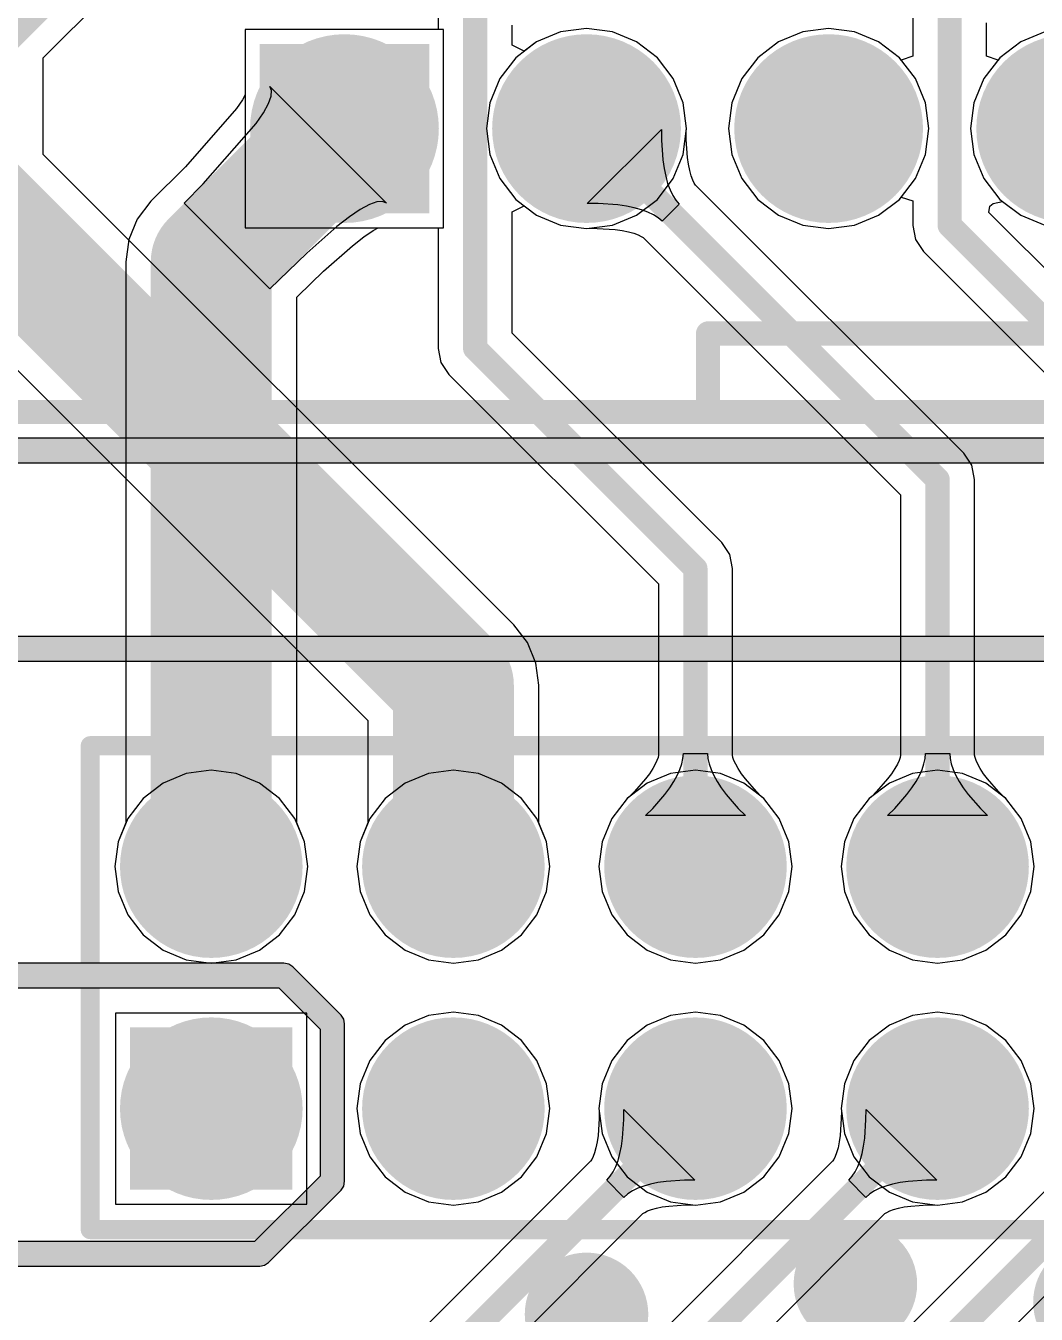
# Model space of a CAD drawing. Header units: millimetres. Extents: x 19 to 120, y 15 to 116.
# Drawn here: x 55.84 to 66.44, y 94.87 to 108.39 of the extents above; entities that cross this region are included whole.
import ezdxf

# ---------------------------------------------------------------- set-up
doc = ezdxf.new("R2010")
doc.units = ezdxf.units.MM
for name, color, linetype in [('BottomLayer', 5, 'Continuous'), ('BottomSolder', 6, 'Continuous'), ('InternalPlane1', 76, 'Continuous'), ('InternalPlane2', 16, 'Continuous'), ('MultiLayer', 9, 'Continuous'), ('PadHoleLayer', 156, 'Continuous'), ('TopLayer', 1, 'Continuous'), ('TopOverlay', 2, 'Continuous'), ('TopSolder', 216, 'Continuous'), ('ViaHoleLayer', 16, 'Continuous')]:
    doc.layers.add(name, color=color, linetype=linetype)

# ---------------------------------------------------------------- blocks, each defined once
blk = doc.blocks.new('IDC3_7_2_6')
at = {"layer": 'BottomLayer', "const_width": 0.787}
for points in [[(2.146, 0, 1), (2.934, 0, 1)], [(4.686, 0, 1), (5.474, 0, 1)], [(7.226, 0, 1), (8.014, 0, 1)]]:
    blk.add_lwpolyline(points, format="xyb", close=True, dxfattribs=at)
at = {"layer": 'BottomLayer'}
blk.add_solid([(-0.787, -0.787), (0.787, -0.787), (-0.787, 0.787), (0.787, 0.787)], dxfattribs=at)
at = {"layer": 'BottomSolder', "const_width": 0.889}
for points in [[(2.095, 0, 1), (2.985, 0, 1)], [(4.636, 0, 1), (5.525, 0, 1)], [(7.175, 0, 1), (8.064, 0, 1)]]:
    blk.add_lwpolyline(points, format="xyb", close=True, dxfattribs=at)
at = {"layer": 'BottomSolder'}
blk.add_solid([(-0.889, -0.889), (0.889, -0.889), (-0.889, 0.889), (0.889, 0.889)], dxfattribs=at)
at = {"layer": 'InternalPlane1', "const_width": 0.991}
for points in [[(-0.495, 0, 1), (0.495, 0, 1)], [(2.045, 0, 1), (3.035, 0, 1)], [(4.585, 0, 1), (5.575, 0, 1)], [(7.125, 0, 1), (8.115, 0, 1)]]:
    blk.add_lwpolyline(points, format="xyb", close=True, dxfattribs=at)
at = {"layer": 'InternalPlane2', "const_width": 0.991}
for points in [[(-0.495, 0, 1), (0.495, 0, 1)], [(2.045, 0, 1), (3.035, 0, 1)], [(4.585, 0, 1), (5.575, 0, 1)], [(7.125, 0, 1), (8.115, 0, 1)]]:
    blk.add_lwpolyline(points, format="xyb", close=True, dxfattribs=at)
at = {"layer": 'MultiLayer', "const_width": 0.787}
for points in [[(2.146, 0, 1), (2.934, 0, 1)], [(4.686, 0, 1), (5.474, 0, 1)], [(7.226, 0, 1), (8.014, 0, 1)]]:
    blk.add_lwpolyline(points, format="xyb", close=True, dxfattribs=at)
at = {"layer": 'MultiLayer'}
blk.add_solid([(-0.787, -0.787), (0.787, -0.787), (-0.787, 0.787), (0.787, 0.787)], dxfattribs=at)
at = {"layer": 'PadHoleLayer', "const_width": 0.483}
for points in [[(-0.241, 0, 1), (0.241, 0, 1)], [(2.299, 0, 1), (2.781, 0, 1)], [(4.839, 0, 1), (5.321, 0, 1)], [(7.379, 0, 1), (7.861, 0, 1)]]:
    blk.add_lwpolyline(points, format="xyb", close=True, dxfattribs=at)
at = {"layer": 'TopLayer', "const_width": 0.787}
for points in [[(2.146, 0, 1), (2.934, 0, 1)], [(4.686, 0, 1), (5.474, 0, 1)], [(7.226, 0, 1), (8.014, 0, 1)]]:
    blk.add_lwpolyline(points, format="xyb", close=True, dxfattribs=at)
at = {"layer": 'TopLayer'}
blk.add_solid([(-0.787, -0.787), (0.787, -0.787), (-0.787, 0.787), (0.787, 0.787)], dxfattribs=at)
at = {"layer": 'TopOverlay', "const_width": 0.254}
for points in [[(3.815, -2.15), (11.435, -2.15)], [(3.815, -2.938), (3.815, -2.15)], [(-5.08, -2.975), (20.32, -2.975)]]:
    blk.add_lwpolyline(points, dxfattribs=at)
at = {"layer": 'TopOverlay', "const_width": 0.127}
for points in [[(3.752, -2.15, 1), (3.879, -2.15, 1)], [(3.752, -2.15, 1), (3.879, -2.15, 1)], [(3.752, -2.938, 1), (3.879, -2.938, 1)]]:
    blk.add_lwpolyline(points, format="xyb", close=True, dxfattribs=at)
at = {"layer": 'TopSolder', "const_width": 0.889}
for points in [[(2.095, 0, 1), (2.985, 0, 1)], [(4.636, 0, 1), (5.525, 0, 1)], [(7.175, 0, 1), (8.064, 0, 1)]]:
    blk.add_lwpolyline(points, format="xyb", close=True, dxfattribs=at)
at = {"layer": 'TopSolder'}
blk.add_solid([(-0.889, -0.889), (0.889, -0.889), (-0.889, 0.889), (0.889, 0.889)], dxfattribs=at)
blk = doc.blocks.new('HDR2X8_7')
at = {"layer": 'BottomLayer', "const_width": 0.75}
for points in [[(-0.375, 2.54, 1), (0.375, 2.54, 1)], [(2.165, 2.54, 1), (2.915, 2.54, 1)], [(4.705, 2.54, 1), (5.455, 2.54, 1)], [(7.245, 2.54, 1), (7.995, 2.54, 1)], [(2.165, 0, 1), (2.915, 0, 1)], [(4.705, 0, 1), (5.455, 0, 1)], [(7.245, 0, 1), (7.995, 0, 1)]]:
    blk.add_lwpolyline(points, format="xyb", close=True, dxfattribs=at)
at = {"layer": 'BottomLayer'}
blk.add_solid([(-0.75, -0.75), (0.75, -0.75), (-0.75, 0.75), (0.75, 0.75)], dxfattribs=at)
at = {"layer": 'BottomSolder', "const_width": 0.852}
for points in [[(-0.426, 2.54, 1), (0.426, 2.54, 1)], [(2.114, 2.54, 1), (2.966, 2.54, 1)], [(4.654, 2.54, 1), (5.506, 2.54, 1)], [(7.194, 2.54, 1), (8.046, 2.54, 1)], [(2.114, 0, 1), (2.966, 0, 1)], [(4.654, 0, 1), (5.506, 0, 1)], [(7.194, 0, 1), (8.046, 0, 1)]]:
    blk.add_lwpolyline(points, format="xyb", close=True, dxfattribs=at)
at = {"layer": 'BottomSolder'}
blk.add_solid([(-0.852, -0.852), (0.852, -0.852), (-0.852, 0.852), (0.852, 0.852)], dxfattribs=at)
at = {"layer": 'InternalPlane1', "const_width": 0.958}
for points in [[(-0.479, 2.54, 1), (0.479, 2.54, 1)], [(2.061, 2.54, 1), (3.019, 2.54, 1)], [(4.601, 2.54, 1), (5.559, 2.54, 1)], [(7.141, 2.54, 1), (8.099, 2.54, 1)], [(-0.479, 0, 1), (0.479, 0, 1)], [(2.061, 0, 1), (3.019, 0, 1)], [(4.601, 0, 1), (5.559, 0, 1)], [(7.141, 0, 1), (8.099, 0, 1)]]:
    blk.add_lwpolyline(points, format="xyb", close=True, dxfattribs=at)
at = {"layer": 'InternalPlane2', "const_width": 0.958}
for points in [[(-0.479, 2.54, 1), (0.479, 2.54, 1)], [(2.061, 2.54, 1), (3.019, 2.54, 1)], [(4.601, 2.54, 1), (5.559, 2.54, 1)], [(7.141, 2.54, 1), (8.099, 2.54, 1)], [(4.601, 0, 1), (5.559, 0, 1)], [(7.141, 0, 1), (8.099, 0, 1)]]:
    blk.add_lwpolyline(points, format="xyb", close=True, dxfattribs=at)
at = {"layer": 'MultiLayer', "const_width": 0.75}
for points in [[(-0.375, 2.54, 1), (0.375, 2.54, 1)], [(2.165, 2.54, 1), (2.915, 2.54, 1)], [(4.705, 2.54, 1), (5.455, 2.54, 1)], [(7.245, 2.54, 1), (7.995, 2.54, 1)], [(2.165, 0, 1), (2.915, 0, 1)], [(4.705, 0, 1), (5.455, 0, 1)], [(7.245, 0, 1), (7.995, 0, 1)]]:
    blk.add_lwpolyline(points, format="xyb", close=True, dxfattribs=at)
at = {"layer": 'MultiLayer'}
blk.add_solid([(-0.75, -0.75), (0.75, -0.75), (-0.75, 0.75), (0.75, 0.75)], dxfattribs=at)
at = {"layer": 'PadHoleLayer', "const_width": 0.45}
for points in [[(-0.225, 2.54, 1), (0.225, 2.54, 1)], [(2.315, 2.54, 1), (2.765, 2.54, 1)], [(4.855, 2.54, 1), (5.305, 2.54, 1)], [(7.395, 2.54, 1), (7.845, 2.54, 1)], [(-0.225, 0, 1), (0.225, 0, 1)], [(2.315, 0, 1), (2.765, 0, 1)], [(4.855, 0, 1), (5.305, 0, 1)], [(7.395, 0, 1), (7.845, 0, 1)]]:
    blk.add_lwpolyline(points, format="xyb", close=True, dxfattribs=at)
at = {"layer": 'TopLayer', "const_width": 0.75}
for points in [[(-0.375, 2.54, 1), (0.375, 2.54, 1)], [(2.165, 2.54, 1), (2.915, 2.54, 1)], [(4.705, 2.54, 1), (5.455, 2.54, 1)], [(7.245, 2.54, 1), (7.995, 2.54, 1)], [(2.165, 0, 1), (2.915, 0, 1)], [(4.705, 0, 1), (5.455, 0, 1)], [(7.245, 0, 1), (7.995, 0, 1)]]:
    blk.add_lwpolyline(points, format="xyb", close=True, dxfattribs=at)
at = {"layer": 'TopLayer'}
blk.add_solid([(-0.75, -0.75), (0.75, -0.75), (-0.75, 0.75), (0.75, 0.75)], dxfattribs=at)
at = {"layer": 'TopOverlay', "const_width": 0.2}
for points in [[(-1.27, -1.27), (-1.27, 3.81)], [(-1.27, 3.81), (19.05, 3.81)], [(-1.27, -1.27), (19.05, -1.27)]]:
    blk.add_lwpolyline(points, dxfattribs=at)
at = {"layer": 'TopOverlay', "const_width": 0.1}
for points in [[(-1.32, 3.81, 1), (-1.22, 3.81, 1)], [(-1.32, 3.81, 1), (-1.22, 3.81, 1)], [(-1.32, -1.27, 1), (-1.22, -1.27, 1)], [(-1.32, -1.27, 1), (-1.22, -1.27, 1)]]:
    blk.add_lwpolyline(points, format="xyb", close=True, dxfattribs=at)
at = {"layer": 'TopSolder', "const_width": 0.852}
for points in [[(-0.426, 2.54, 1), (0.426, 2.54, 1)], [(2.114, 2.54, 1), (2.966, 2.54, 1)], [(4.654, 2.54, 1), (5.506, 2.54, 1)], [(7.194, 2.54, 1), (8.046, 2.54, 1)], [(2.114, 0, 1), (2.966, 0, 1)], [(4.654, 0, 1), (5.506, 0, 1)], [(7.194, 0, 1), (8.046, 0, 1)]]:
    blk.add_lwpolyline(points, format="xyb", close=True, dxfattribs=at)
at = {"layer": 'TopSolder'}
blk.add_solid([(-0.852, -0.852), (0.852, -0.852), (-0.852, 0.852), (0.852, 0.852)], dxfattribs=at)

msp = doc.modelspace()

# ---------------------------------------------------------------- linework, layer by layer
at = {"layer": 'BottomLayer'}
for p, q in [((60.223, 108.356), (58.141, 108.356)), ((58.141, 108.356), (58.141, 107.766)), ((60.223, 106.274), (60.223, 108.356)), ((61.45, 108.33), (61.197, 108.225)), ((61.722, 108.365), (61.45, 108.33)), ((61.994, 108.33), (61.722, 108.365)), ((62.247, 108.225), (61.994, 108.33)), ((63.99, 108.33), (63.737, 108.225)), ((64.262, 108.365), (63.99, 108.33)), ((64.534, 108.33), (64.262, 108.365)), ((64.787, 108.225), (64.534, 108.33)), ((66.53, 108.33), (66.277, 108.225)), ((61.197, 108.225), (60.979, 108.058)), ((62.465, 108.058), (62.247, 108.225)), ((63.737, 108.225), (63.519, 108.058)), ((65.005, 108.058), (64.787, 108.225)), ((66.277, 108.225), (66.059, 108.058)), ((60.979, 108.058), (60.812, 107.84)), ((62.632, 107.84), (62.465, 108.058)), ((63.519, 108.058), (63.352, 107.84)), ((65.172, 107.84), (65.005, 108.058)), ((66.059, 108.058), (65.892, 107.84)), ((60.812, 107.84), (60.707, 107.587)), ((62.737, 107.587), (62.632, 107.84)), ((63.352, 107.84), (63.247, 107.587)), ((65.277, 107.587), (65.172, 107.84)), ((65.892, 107.84), (65.787, 107.587)), ((58.141, 107.669), (58.112, 107.617)), ((58.141, 107.766), (58.139, 107.756)), ((58.139, 107.756), (58.14, 107.748)), ((58.14, 107.748), (58.139, 107.739)), ((58.139, 107.739), (58.141, 107.734)), ((58.141, 107.734), (58.141, 107.669)), ((58.386, 107.577), (58.414, 107.655)), ((58.418, 107.714), (58.398, 107.756)), ((58.398, 107.756), (59.623, 106.531)), ((58.414, 107.655), (58.418, 107.714)), ((58.05, 107.527), (57.514, 106.915)), ((58.112, 107.617), (58.05, 107.527)), ((58.333, 107.481), (58.386, 107.577)), ((60.707, 107.587), (60.672, 107.315)), ((62.772, 107.315), (62.737, 107.587)), ((63.247, 107.587), (63.212, 107.315)), ((65.312, 107.315), (65.277, 107.587)), ((65.787, 107.587), (65.752, 107.315)), ((58.255, 107.368), (58.333, 107.481)), ((57.7, 106.734), (58.255, 107.368)), ((60.672, 107.315), (60.707, 107.043)), ((62.737, 107.043), (62.772, 107.315)), ((63.212, 107.315), (63.247, 107.043)), ((65.277, 107.043), (65.312, 107.315)), ((65.752, 107.315), (65.787, 107.043)), ((60.707, 107.043), (60.812, 106.79)), ((62.632, 106.79), (62.737, 107.043)), ((63.247, 107.043), (63.352, 106.79)), ((65.172, 106.79), (65.277, 107.043)), ((65.787, 107.043), (65.892, 106.79)), ((57.514, 106.915), (57.151, 106.552)), ((57.5, 106.531), (57.7, 106.734)), ((60.812, 106.79), (60.979, 106.572)), ((62.465, 106.572), (62.632, 106.79)), ((63.352, 106.79), (63.519, 106.572)), ((65.005, 106.572), (65.172, 106.79)), ((65.892, 106.79), (66.059, 106.572)), ((60.979, 106.572), (61.197, 106.405)), ((62.247, 106.405), (62.465, 106.572)), ((63.519, 106.572), (63.737, 106.405)), ((64.787, 106.405), (65.005, 106.572)), ((66.059, 106.572), (66.277, 106.405)), ((57.151, 106.552), (57.008, 106.366)), ((58.398, 105.633), (57.5, 106.531)), ((59.348, 106.466), (59.235, 106.388)), ((59.444, 106.519), (59.348, 106.466)), ((59.522, 106.547), (59.444, 106.519)), ((59.581, 106.551), (59.522, 106.547)), ((59.623, 106.531), (59.581, 106.551)), ((57.008, 106.366), (56.919, 106.15)), ((59.235, 106.388), (59.103, 106.286)), ((61.197, 106.405), (61.45, 106.3)), ((61.45, 106.3), (61.722, 106.265)), ((61.722, 106.265), (61.994, 106.3)), ((61.994, 106.3), (62.247, 106.405)), ((63.737, 106.405), (63.99, 106.3)), ((63.99, 106.3), (64.262, 106.265)), ((64.262, 106.265), (64.534, 106.3)), ((64.534, 106.3), (64.787, 106.405)), ((66.277, 106.405), (66.53, 106.3)), ((59.103, 106.286), (58.786, 106.008)), ((59.268, 106.086), (59.387, 106.179)), ((59.387, 106.179), (59.484, 106.245)), ((59.484, 106.245), (59.536, 106.274)), ((59.536, 106.274), (59.601, 106.274)), ((59.601, 106.274), (59.606, 106.272)), ((59.606, 106.272), (59.615, 106.273)), ((59.615, 106.273), (59.623, 106.272)), ((59.623, 106.272), (59.633, 106.274)), ((59.633, 106.274), (60.223, 106.274)), ((56.919, 106.15), (56.888, 105.918)), ((58.962, 105.818), (59.268, 106.086)), ((56.888, 105.918), (56.888, 100.027)), ((58.786, 106.008), (58.398, 105.633)), ((58.692, 105.557), (58.962, 105.818)), ((58.682, 105.547), (58.692, 105.557)), ((58.682, 100.027), (58.682, 105.547)), ((60.063, 100.546), (59.819, 100.445)), ((60.325, 100.581), (60.063, 100.546)), ((60.587, 100.546), (60.325, 100.581)), ((60.831, 100.445), (60.587, 100.546)), ((62.603, 100.546), (62.359, 100.445)), ((62.865, 100.581), (62.603, 100.546)), ((63.127, 100.546), (62.865, 100.581)), ((63.371, 100.445), (63.127, 100.546)), ((65.143, 100.546), (64.899, 100.445)), ((65.405, 100.581), (65.143, 100.546)), ((65.667, 100.546), (65.405, 100.581)), ((65.911, 100.445), (65.667, 100.546)), ((59.819, 100.445), (59.609, 100.284)), ((61.041, 100.284), (60.831, 100.445)), ((62.359, 100.445), (62.149, 100.284)), ((63.581, 100.284), (63.371, 100.445)), ((64.899, 100.445), (64.689, 100.284)), ((66.121, 100.284), (65.911, 100.445)), ((59.609, 100.284), (59.448, 100.074)), ((61.202, 100.074), (61.041, 100.284)), ((62.149, 100.284), (61.988, 100.074)), ((63.742, 100.074), (63.581, 100.284)), ((64.689, 100.284), (64.528, 100.074)), ((66.282, 100.074), (66.121, 100.284)), ((56.888, 100.027), (56.807, 99.83)), ((58.763, 99.83), (58.682, 100.027)), ((59.448, 100.074), (59.347, 99.83)), ((61.303, 99.83), (61.202, 100.074)), ((61.988, 100.074), (61.887, 99.83)), ((63.843, 99.83), (63.742, 100.074)), ((64.528, 100.074), (64.427, 99.83)), ((66.383, 99.83), (66.282, 100.074)), ((56.807, 99.83), (56.772, 99.568)), ((58.798, 99.568), (58.763, 99.83)), ((59.347, 99.83), (59.312, 99.568)), ((61.338, 99.568), (61.303, 99.83)), ((61.887, 99.83), (61.852, 99.568)), ((63.878, 99.568), (63.843, 99.83)), ((64.427, 99.83), (64.392, 99.568)), ((66.418, 99.568), (66.383, 99.83)), ((56.772, 99.568), (56.807, 99.306)), ((58.763, 99.306), (58.798, 99.568)), ((59.312, 99.568), (59.347, 99.306)), ((61.303, 99.306), (61.338, 99.568)), ((61.852, 99.568), (61.887, 99.306)), ((63.843, 99.306), (63.878, 99.568)), ((64.392, 99.568), (64.427, 99.306)), ((66.383, 99.306), (66.418, 99.568)), ((56.807, 99.306), (56.908, 99.062)), ((58.662, 99.062), (58.763, 99.306)), ((59.347, 99.306), (59.448, 99.062)), ((61.202, 99.062), (61.303, 99.306)), ((61.887, 99.306), (61.988, 99.062)), ((63.742, 99.062), (63.843, 99.306)), ((64.427, 99.306), (64.528, 99.062)), ((66.282, 99.062), (66.383, 99.306)), ((56.908, 99.062), (57.069, 98.852)), ((58.501, 98.852), (58.662, 99.062)), ((59.448, 99.062), (59.609, 98.852)), ((61.041, 98.852), (61.202, 99.062)), ((61.988, 99.062), (62.149, 98.852)), ((63.581, 98.852), (63.742, 99.062)), ((64.528, 99.062), (64.689, 98.852)), ((66.121, 98.852), (66.282, 99.062)), ((57.069, 98.852), (57.279, 98.691)), ((58.291, 98.691), (58.501, 98.852)), ((59.609, 98.852), (59.819, 98.691)), ((60.831, 98.691), (61.041, 98.852)), ((62.149, 98.852), (62.359, 98.691)), ((63.371, 98.691), (63.581, 98.852)), ((64.689, 98.852), (64.899, 98.691)), ((65.911, 98.691), (66.121, 98.852)), ((57.279, 98.691), (57.523, 98.59)), ((58.047, 98.59), (58.291, 98.691)), ((59.819, 98.691), (60.063, 98.59)), ((60.587, 98.59), (60.831, 98.691)), ((62.359, 98.691), (62.603, 98.59)), ((63.127, 98.59), (63.371, 98.691)), ((64.899, 98.691), (65.143, 98.59)), ((65.667, 98.59), (65.911, 98.691)), ((57.523, 98.59), (57.785, 98.555)), ((57.785, 98.555), (58.047, 98.59)), ((60.063, 98.59), (60.325, 98.555)), ((60.325, 98.555), (60.587, 98.59)), ((62.603, 98.59), (62.865, 98.555)), ((62.865, 98.555), (63.127, 98.59)), ((65.143, 98.59), (65.405, 98.555)), ((65.405, 98.555), (65.667, 98.59)), ((58.789, 98.032), (56.781, 98.032)), ((56.781, 98.032), (56.781, 96.024)), ((58.789, 96.024), (58.789, 98.032)), ((60.063, 98.006), (59.819, 97.905)), ((60.325, 98.041), (60.063, 98.006)), ((60.587, 98.006), (60.325, 98.041)), ((60.831, 97.905), (60.587, 98.006)), ((62.603, 98.006), (62.359, 97.905)), ((62.865, 98.041), (62.603, 98.006)), ((63.127, 98.006), (62.865, 98.041)), ((63.371, 97.905), (63.127, 98.006)), ((65.143, 98.006), (64.899, 97.905)), ((65.405, 98.041), (65.143, 98.006)), ((65.667, 98.006), (65.405, 98.041)), ((65.911, 97.905), (65.667, 98.006)), ((59.819, 97.905), (59.609, 97.744)), ((61.041, 97.744), (60.831, 97.905)), ((62.359, 97.905), (62.149, 97.744)), ((63.581, 97.744), (63.371, 97.905)), ((64.899, 97.905), (64.689, 97.744)), ((66.121, 97.744), (65.911, 97.905)), ((59.609, 97.744), (59.448, 97.534)), ((61.202, 97.534), (61.041, 97.744)), ((62.149, 97.744), (61.988, 97.534)), ((63.742, 97.534), (63.581, 97.744)), ((64.689, 97.744), (64.528, 97.534)), ((66.282, 97.534), (66.121, 97.744)), ((59.448, 97.534), (59.347, 97.29)), ((61.303, 97.29), (61.202, 97.534)), ((61.988, 97.534), (61.887, 97.29)), ((63.843, 97.29), (63.742, 97.534)), ((64.528, 97.534), (64.427, 97.29)), ((66.383, 97.29), (66.282, 97.534)), ((59.347, 97.29), (59.312, 97.028)), ((61.338, 97.028), (61.303, 97.29)), ((61.887, 97.29), (61.852, 97.028)), ((63.878, 97.028), (63.843, 97.29)), ((64.427, 97.29), (64.392, 97.028)), ((66.418, 97.028), (66.383, 97.29)), ((59.312, 97.028), (59.347, 96.766)), ((61.303, 96.766), (61.338, 97.028)), ((61.852, 97.028), (61.856, 97.001)), ((61.856, 97.001), (61.855, 96.923)), ((62.114, 96.913), (62.115, 97.02)), ((62.115, 97.02), (62.857, 96.278)), ((63.843, 96.766), (63.878, 97.028)), ((64.392, 97.028), (64.396, 97.001)), ((64.396, 97.001), (64.395, 96.923)), ((64.654, 96.913), (64.655, 97.02)), ((64.655, 97.02), (65.397, 96.278)), ((66.383, 96.766), (66.418, 97.028)), ((61.855, 96.923), (61.843, 96.747)), ((62.101, 96.72), (62.114, 96.913)), ((64.395, 96.923), (64.383, 96.747)), ((64.641, 96.72), (64.654, 96.913)), ((59.347, 96.766), (59.448, 96.522)), ((61.202, 96.522), (61.303, 96.766)), ((61.843, 96.747), (61.834, 96.679)), ((62.089, 96.634), (62.101, 96.72)), ((63.742, 96.522), (63.843, 96.766)), ((64.383, 96.747), (64.374, 96.679)), ((64.629, 96.634), (64.641, 96.72)), ((66.282, 96.522), (66.383, 96.766)), ((61.806, 96.566), (61.791, 96.526)), ((61.821, 96.618), (61.806, 96.566)), ((61.834, 96.679), (61.821, 96.618)), ((62.073, 96.556), (62.089, 96.634)), ((64.346, 96.566), (64.331, 96.526)), ((64.361, 96.618), (64.346, 96.566)), ((64.374, 96.679), (64.361, 96.618)), ((64.613, 96.556), (64.629, 96.634)), ((66.843, 96.476), (58.005, 87.637)), ((61.763, 96.476), (59.402, 94.114)), ((59.448, 96.522), (59.609, 96.312)), ((61.041, 96.312), (61.202, 96.522)), ((64.303, 96.476), (61.18, 93.352)), ((61.776, 96.495), (61.763, 96.476)), ((61.791, 96.526), (61.776, 96.495)), ((62.029, 96.422), (62.053, 96.485)), ((62.053, 96.485), (62.073, 96.556)), ((63.581, 96.312), (63.742, 96.522)), ((64.316, 96.495), (64.303, 96.476)), ((64.331, 96.526), (64.316, 96.495)), ((64.569, 96.422), (64.593, 96.485)), ((64.593, 96.485), (64.613, 96.556)), ((66.121, 96.312), (66.282, 96.522)), ((59.609, 96.312), (59.819, 96.151)), ((60.831, 96.151), (61.041, 96.312)), ((61.934, 96.277), (61.97, 96.318)), ((61.97, 96.318), (62.001, 96.366)), ((62.001, 96.366), (62.029, 96.422)), ((63.371, 96.151), (63.581, 96.312)), ((64.474, 96.277), (64.51, 96.318)), ((64.51, 96.318), (64.541, 96.366)), ((64.541, 96.366), (64.569, 96.422)), ((65.911, 96.151), (66.121, 96.312)), ((62.114, 96.097), (61.934, 96.277)), ((62.203, 96.164), (62.155, 96.133)), ((62.259, 96.192), (62.203, 96.164)), ((62.322, 96.216), (62.259, 96.192)), ((62.393, 96.236), (62.322, 96.216)), ((62.471, 96.252), (62.393, 96.236)), ((62.557, 96.264), (62.471, 96.252)), ((62.75, 96.277), (62.557, 96.264)), ((62.857, 96.278), (62.75, 96.277)), ((64.654, 96.097), (64.474, 96.277)), ((64.743, 96.164), (64.695, 96.133)), ((64.799, 96.192), (64.743, 96.164)), ((64.862, 96.216), (64.799, 96.192)), ((64.933, 96.236), (64.862, 96.216)), ((65.011, 96.252), (64.933, 96.236)), ((65.097, 96.264), (65.011, 96.252)), ((65.29, 96.277), (65.097, 96.264)), ((65.397, 96.278), (65.29, 96.277)), ((56.781, 96.024), (58.789, 96.024)), ((59.819, 96.151), (60.063, 96.05)), ((60.063, 96.05), (60.325, 96.015)), ((60.325, 96.015), (60.587, 96.05)), ((60.587, 96.05), (60.831, 96.151)), ((62.155, 96.133), (62.114, 96.097)), ((62.865, 96.015), (63.127, 96.05)), ((63.127, 96.05), (63.371, 96.151)), ((64.695, 96.133), (64.654, 96.097)), ((65.405, 96.015), (65.667, 96.05)), ((65.667, 96.05), (65.911, 96.151)), ((58.441, 86.974), (67.393, 95.926)), ((59.866, 93.479), (62.313, 95.926)), ((61.616, 92.689), (64.853, 95.926)), ((62.313, 95.926), (62.332, 95.939)), ((62.332, 95.939), (62.363, 95.954)), ((62.363, 95.954), (62.403, 95.969)), ((62.403, 95.969), (62.455, 95.984)), ((62.455, 95.984), (62.516, 95.997)), ((62.516, 95.997), (62.584, 96.006)), ((62.584, 96.006), (62.76, 96.018)), ((62.76, 96.018), (62.838, 96.019)), ((62.838, 96.019), (62.865, 96.015)), ((64.853, 95.926), (64.872, 95.939)), ((64.872, 95.939), (64.903, 95.954)), ((64.903, 95.954), (64.943, 95.969)), ((64.943, 95.969), (64.995, 95.984)), ((64.995, 95.984), (65.056, 95.997)), ((65.056, 95.997), (65.124, 96.006)), ((65.124, 96.006), (65.3, 96.018)), ((65.3, 96.018), (65.378, 96.019)), ((65.378, 96.019), (65.405, 96.015))]:
    msp.add_line(p, q, dxfattribs=at)
for points, const_width in [([(57.785, 105.918), (59.182, 107.315)], 1.27), ([(57.785, 99.568), (57.785, 105.918)], 1.27), ([(58.166, 87.249), (67.945, 97.028)], 0.254), ([(59.563, 93.726), (62.865, 97.028)], 0.254), ([(61.341, 92.964), (65.405, 97.028)], 0.254)]:
    msp.add_lwpolyline(points, dxfattribs=dict(at, const_width=const_width))
for points, const_width in [([(58.864, 107.315, 1), (59.499, 107.315, 1)], 0.635), ([(57.468, 105.918, 1), (58.102, 105.918, 1)], 0.635), ([(57.468, 105.918, 1), (58.102, 105.918, 1)], 0.635), ([(57.468, 99.568, 1), (58.102, 99.568, 1)], 0.635), ([(62.801, 97.028, 1), (62.928, 97.028, 1)], 0.127), ([(65.341, 97.028, 1), (65.469, 97.028, 1)], 0.127), ([(64.429, 95.188, 1), (64.657, 95.188, 1)], 0.229), ([(61.608, 94.869, 1), (61.836, 94.869, 1)], 0.229)]:
    msp.add_lwpolyline(points, format="xyb", close=True, dxfattribs=dict(at, const_width=const_width))
at = {"layer": 'InternalPlane2'}
for p, q in [((80.468, 104.065), (25.831, 104.065)), ((25.884, 103.806), (80.415, 103.806)), ((78.613, 101.983), (29.972, 101.983)), ((30.026, 101.725), (78.559, 101.725)), ((58.547, 98.554), (32.385, 98.554)), ((58.597, 98.545), (58.547, 98.554)), ((58.639, 98.517), (58.597, 98.545)), ((59.147, 98.009), (58.639, 98.517)), ((32.439, 98.296), (58.493, 98.296)), ((58.493, 98.296), (58.926, 97.863)), ((59.175, 97.967), (59.147, 98.009)), ((59.184, 97.917), (59.175, 97.967)), ((59.184, 96.266), (59.184, 97.917)), ((58.926, 97.863), (58.926, 96.32)), ((58.926, 96.32), (58.239, 95.633)), ((58.385, 95.412), (59.147, 96.174)), ((59.147, 96.174), (59.175, 96.216)), ((59.175, 96.216), (59.184, 96.266)), ((58.239, 95.633), (44.704, 95.633)), ((44.758, 95.375), (58.293, 95.375)), ((58.293, 95.375), (58.343, 95.384)), ((58.343, 95.384), (58.385, 95.412))]:
    msp.add_line(p, q, dxfattribs=at)
at = {"layer": 'InternalPlane2', "const_width": 0.254}
for points in [[(25.831, 103.936), (80.468, 103.936)], [(29.972, 101.854), (78.613, 101.854)], [(32.385, 98.425), (58.547, 98.425)], [(58.547, 98.425), (59.055, 97.917)], [(59.055, 96.266), (59.055, 97.917)], [(58.293, 95.504), (59.055, 96.266)], [(44.704, 95.504), (58.293, 95.504)]]:
    msp.add_lwpolyline(points, dxfattribs=at)
at = {"layer": 'InternalPlane2'}
for points, const_width in [([(58.483, 98.425, 1), (58.611, 98.425, 1)], 0.127), ([(58.483, 98.425, 1), (58.611, 98.425, 1)], 0.127), ([(58.991, 97.917, 1), (59.118, 97.917, 1)], 0.127), ([(58.991, 97.917, 1), (59.118, 97.917, 1)], 0.127), ([(58.991, 96.266, 1), (59.118, 96.266, 1)], 0.127), ([(58.991, 96.266, 1), (59.118, 96.266, 1)], 0.127), ([(64.219, 95.188, 1), (64.867, 95.188, 1)], 0.648), ([(58.229, 95.504, 1), (58.356, 95.504, 1)], 0.127), ([(58.229, 95.504, 1), (58.356, 95.504, 1)], 0.127), ([(66.732, 94.996, 1), (67.38, 94.996, 1)], 0.648), ([(61.398, 94.869, 1), (62.046, 94.869, 1)], 0.648)]:
    msp.add_lwpolyline(points, format="xyb", close=True, dxfattribs=dict(at, const_width=const_width))
at = {"layer": 'MultiLayer', "const_width": 0.229}
for points in [[(64.429, 95.188, 1), (64.657, 95.188, 1)], [(61.608, 94.869, 1), (61.836, 94.869, 1)]]:
    msp.add_lwpolyline(points, format="xyb", close=True, dxfattribs=at)
at = {"layer": 'TopLayer'}
for p, q in [((56.022, 108.057), (56.923, 108.958)), ((60.165, 108.56), (60.165, 108.356)), ((65.144, 108.585), (65.144, 108.074)), ((60.165, 108.356), (58.141, 108.356)), ((58.141, 108.356), (58.141, 106.274)), ((60.942, 108.189), (60.942, 108.399)), ((61.45, 108.33), (61.197, 108.225)), ((61.722, 108.365), (61.45, 108.33)), ((61.994, 108.33), (61.722, 108.365)), ((62.247, 108.225), (61.994, 108.33)), ((63.99, 108.33), (63.737, 108.225)), ((64.262, 108.365), (63.99, 108.33)), ((64.534, 108.33), (64.262, 108.365)), ((64.787, 108.225), (64.534, 108.33)), ((65.92, 108.074), (65.92, 108.424)), ((66.53, 108.33), (66.277, 108.225)), ((61.197, 108.225), (61.069, 108.127)), ((62.465, 108.058), (62.247, 108.225)), ((63.737, 108.225), (63.519, 108.058)), ((65.005, 108.058), (64.787, 108.225)), ((66.277, 108.225), (66.059, 108.058)), ((56.022, 107.044), (56.022, 108.057)), ((61.069, 108.127), (60.942, 108.189)), ((62.632, 107.84), (62.465, 108.058)), ((63.519, 108.058), (63.352, 107.84)), ((65.023, 108.034), (65.005, 108.058)), ((65.144, 108.074), (65.023, 108.034)), ((66.041, 108.034), (65.92, 108.074)), ((66.059, 108.058), (66.041, 108.034)), ((62.737, 107.587), (62.632, 107.84)), ((63.352, 107.84), (63.247, 107.587)), ((62.772, 107.315), (62.737, 107.587)), ((63.247, 107.587), (63.212, 107.315)), ((61.73, 106.528), (62.509, 107.307)), ((62.509, 107.307), (62.51, 107.192)), ((62.768, 107.285), (62.772, 107.315)), ((62.769, 107.202), (62.768, 107.285)), ((63.212, 107.315), (63.247, 107.043)), ((62.51, 107.192), (62.524, 106.987)), ((62.781, 107.013), (62.769, 107.202)), ((60.959, 102.107), (56.022, 107.044)), ((62.524, 106.987), (62.536, 106.896)), ((62.792, 106.94), (62.781, 107.013)), ((63.247, 107.043), (63.352, 106.79)), ((62.536, 106.896), (62.553, 106.814)), ((62.805, 106.874), (62.792, 106.94)), ((62.82, 106.818), (62.805, 106.874)), ((62.553, 106.814), (62.573, 106.739)), ((62.573, 106.739), (62.598, 106.673)), ((62.836, 106.774), (62.82, 106.818)), ((62.853, 106.741), (62.836, 106.774)), ((62.866, 106.72), (62.853, 106.741)), ((65.68, 103.907), (62.866, 106.72)), ((63.352, 106.79), (63.519, 106.572)), ((62.598, 106.673), (62.626, 106.614)), ((62.626, 106.614), (62.659, 106.564)), ((63.519, 106.572), (63.737, 106.405)), ((64.787, 106.405), (65.005, 106.572)), ((65.005, 106.572), (65.023, 106.596)), ((65.023, 106.596), (65.144, 106.556)), ((60.942, 106.441), (61.069, 106.503)), ((60.942, 105.169), (60.942, 106.441)), ((61.069, 106.503), (61.197, 106.405)), ((61.845, 106.527), (61.73, 106.528)), ((62.05, 106.513), (61.845, 106.527)), ((62.141, 106.501), (62.05, 106.513)), ((62.223, 106.484), (62.141, 106.501)), ((62.298, 106.464), (62.223, 106.484)), ((62.364, 106.439), (62.298, 106.464)), ((62.423, 106.411), (62.364, 106.439)), ((62.695, 106.521), (62.516, 106.342)), ((62.659, 106.564), (62.695, 106.521)), ((65.144, 106.556), (65.144, 106.299)), ((65.944, 106.436), (65.953, 106.502)), ((68.22, 104.161), (65.944, 106.436)), ((65.953, 106.502), (65.99, 106.527)), ((65.99, 106.527), (66.088, 106.551)), ((66.088, 106.551), (66.277, 106.405)), ((61.197, 106.405), (61.45, 106.3)), ((61.45, 106.3), (61.722, 106.265)), ((62.473, 106.378), (62.423, 106.411)), ((62.516, 106.342), (62.473, 106.378)), ((63.737, 106.405), (63.99, 106.3)), ((63.99, 106.3), (64.262, 106.265)), ((64.262, 106.265), (64.534, 106.3)), ((64.534, 106.3), (64.787, 106.405)), ((65.144, 106.299), (65.173, 106.15)), ((66.277, 106.405), (66.53, 106.3)), ((58.141, 106.274), (60.165, 106.274)), ((60.165, 106.274), (60.165, 105.008)), ((61.722, 106.265), (61.752, 106.269)), ((61.752, 106.269), (61.835, 106.268)), ((61.835, 106.268), (62.024, 106.256)), ((62.024, 106.256), (62.097, 106.245)), ((62.097, 106.245), (62.163, 106.232)), ((62.163, 106.232), (62.219, 106.217)), ((62.219, 106.217), (62.263, 106.201)), ((62.263, 106.201), (62.296, 106.184)), ((62.296, 106.184), (62.317, 106.171)), ((62.317, 106.171), (65.017, 103.471)), ((54.491, 106.038), (59.428, 101.102)), ((65.173, 106.15), (65.257, 106.024)), ((65.257, 106.024), (67.557, 103.725)), ((63.14, 102.971), (60.942, 105.169)), ((60.165, 105.008), (60.195, 104.859)), ((60.195, 104.859), (60.279, 104.733)), ((60.279, 104.733), (62.477, 102.535)), ((65.764, 103.781), (65.68, 103.907)), ((65.793, 103.632), (65.764, 103.781)), ((65.793, 100.737), (65.793, 103.632)), ((65.017, 103.471), (65.017, 100.737)), ((63.224, 102.845), (63.14, 102.971)), ((63.253, 102.696), (63.224, 102.845)), ((63.253, 100.737), (63.253, 102.696)), ((62.477, 102.535), (62.477, 100.737)), ((61.102, 101.921), (60.959, 102.107)), ((61.191, 101.705), (61.102, 101.921)), ((61.222, 101.473), (61.191, 101.705)), ((61.222, 100.027), (61.222, 101.473)), ((59.428, 101.102), (59.428, 100.027)), ((62.734, 100.703), (62.738, 100.757)), ((62.738, 100.757), (62.992, 100.757)), ((62.992, 100.757), (62.996, 100.703)), ((65.274, 100.703), (65.278, 100.757)), ((65.278, 100.757), (65.532, 100.757)), ((65.532, 100.757), (65.536, 100.703)), ((62.443, 100.643), (62.417, 100.597)), ((62.461, 100.683), (62.443, 100.643)), ((62.472, 100.715), (62.461, 100.683)), ((62.477, 100.737), (62.472, 100.715)), ((62.702, 100.588), (62.722, 100.647)), ((62.722, 100.647), (62.734, 100.703)), ((62.996, 100.703), (63.008, 100.647)), ((63.008, 100.647), (63.028, 100.588)), ((63.258, 100.715), (63.253, 100.737)), ((63.269, 100.683), (63.258, 100.715)), ((63.287, 100.643), (63.269, 100.683)), ((63.313, 100.597), (63.287, 100.643)), ((64.983, 100.643), (64.957, 100.597)), ((65.001, 100.683), (64.983, 100.643)), ((65.012, 100.715), (65.001, 100.683)), ((65.017, 100.737), (65.012, 100.715)), ((65.242, 100.588), (65.262, 100.647)), ((65.262, 100.647), (65.274, 100.703)), ((65.536, 100.703), (65.548, 100.647)), ((65.548, 100.647), (65.568, 100.588)), ((65.798, 100.715), (65.793, 100.737)), ((65.809, 100.683), (65.798, 100.715)), ((65.827, 100.643), (65.809, 100.683)), ((65.853, 100.597), (65.827, 100.643)), ((57.523, 100.546), (57.279, 100.445)), ((57.785, 100.581), (57.523, 100.546)), ((58.047, 100.546), (57.785, 100.581)), ((58.291, 100.445), (58.047, 100.546)), ((62.341, 100.489), (62.226, 100.357)), ((62.383, 100.544), (62.341, 100.489)), ((62.417, 100.597), (62.383, 100.544)), ((62.639, 100.462), (62.674, 100.526)), ((62.674, 100.526), (62.702, 100.588)), ((63.028, 100.588), (63.056, 100.526)), ((63.056, 100.526), (63.091, 100.462)), ((63.347, 100.544), (63.313, 100.597)), ((63.389, 100.489), (63.347, 100.544)), ((63.504, 100.357), (63.389, 100.489)), ((64.881, 100.489), (64.766, 100.357)), ((64.923, 100.544), (64.881, 100.489)), ((64.957, 100.597), (64.923, 100.544)), ((65.179, 100.462), (65.214, 100.526)), ((65.214, 100.526), (65.242, 100.588)), ((65.568, 100.588), (65.596, 100.526)), ((65.596, 100.526), (65.631, 100.462)), ((65.887, 100.544), (65.853, 100.597)), ((65.929, 100.489), (65.887, 100.544)), ((66.044, 100.357), (65.929, 100.489)), ((57.279, 100.445), (57.069, 100.284)), ((58.501, 100.284), (58.291, 100.445)), ((62.226, 100.357), (62.171, 100.301)), ((62.543, 100.326), (62.595, 100.395)), ((62.595, 100.395), (62.639, 100.462)), ((63.091, 100.462), (63.135, 100.395)), ((63.135, 100.395), (63.187, 100.326)), ((63.559, 100.301), (63.504, 100.357)), ((64.766, 100.357), (64.711, 100.301)), ((65.083, 100.326), (65.135, 100.395)), ((65.135, 100.395), (65.179, 100.462)), ((65.631, 100.462), (65.675, 100.395)), ((65.675, 100.395), (65.727, 100.326)), ((66.099, 100.301), (66.044, 100.357)), ((57.069, 100.284), (56.908, 100.074)), ((58.662, 100.074), (58.501, 100.284)), ((62.149, 100.284), (61.988, 100.074)), ((62.171, 100.301), (62.149, 100.284)), ((62.416, 100.18), (62.543, 100.326)), ((63.187, 100.326), (63.314, 100.18)), ((63.581, 100.284), (63.559, 100.301)), ((63.742, 100.074), (63.581, 100.284)), ((64.689, 100.284), (64.528, 100.074)), ((64.711, 100.301), (64.689, 100.284)), ((64.956, 100.18), (65.083, 100.326)), ((65.727, 100.326), (65.854, 100.18)), ((66.121, 100.284), (66.099, 100.301)), ((66.282, 100.074), (66.121, 100.284)), ((62.34, 100.104), (62.416, 100.18)), ((63.39, 100.104), (62.34, 100.104)), ((63.314, 100.18), (63.39, 100.104)), ((64.88, 100.104), (64.956, 100.18)), ((65.93, 100.104), (64.88, 100.104)), ((65.854, 100.18), (65.93, 100.104)), ((56.908, 100.074), (56.807, 99.83)), ((58.763, 99.83), (58.662, 100.074)), ((59.428, 100.027), (59.347, 99.83)), ((61.303, 99.83), (61.222, 100.027)), ((61.988, 100.074), (61.887, 99.83)), ((63.843, 99.83), (63.742, 100.074)), ((64.528, 100.074), (64.427, 99.83)), ((66.383, 99.83), (66.282, 100.074)), ((56.807, 99.83), (56.772, 99.568)), ((58.798, 99.568), (58.763, 99.83)), ((59.347, 99.83), (59.312, 99.568)), ((61.338, 99.568), (61.303, 99.83)), ((61.887, 99.83), (61.852, 99.568)), ((63.878, 99.568), (63.843, 99.83)), ((64.427, 99.83), (64.392, 99.568)), ((66.418, 99.568), (66.383, 99.83)), ((56.772, 99.568), (56.807, 99.306)), ((58.763, 99.306), (58.798, 99.568)), ((59.312, 99.568), (59.347, 99.306)), ((61.303, 99.306), (61.338, 99.568)), ((61.852, 99.568), (61.887, 99.306)), ((63.843, 99.306), (63.878, 99.568)), ((64.392, 99.568), (64.427, 99.306)), ((66.383, 99.306), (66.418, 99.568)), ((56.807, 99.306), (56.908, 99.062)), ((58.662, 99.062), (58.763, 99.306)), ((59.347, 99.306), (59.448, 99.062)), ((61.202, 99.062), (61.303, 99.306)), ((61.887, 99.306), (61.988, 99.062)), ((63.742, 99.062), (63.843, 99.306)), ((64.427, 99.306), (64.528, 99.062)), ((66.282, 99.062), (66.383, 99.306)), ((56.908, 99.062), (57.069, 98.852)), ((58.501, 98.852), (58.662, 99.062)), ((59.448, 99.062), (59.609, 98.852)), ((61.041, 98.852), (61.202, 99.062)), ((61.988, 99.062), (62.149, 98.852)), ((63.581, 98.852), (63.742, 99.062)), ((64.528, 99.062), (64.689, 98.852)), ((66.121, 98.852), (66.282, 99.062)), ((57.069, 98.852), (57.279, 98.691)), ((58.291, 98.691), (58.501, 98.852)), ((59.609, 98.852), (59.819, 98.691)), ((60.831, 98.691), (61.041, 98.852)), ((62.149, 98.852), (62.359, 98.691)), ((63.371, 98.691), (63.581, 98.852)), ((64.689, 98.852), (64.899, 98.691)), ((65.911, 98.691), (66.121, 98.852)), ((57.279, 98.691), (57.523, 98.59)), ((58.047, 98.59), (58.291, 98.691)), ((59.819, 98.691), (60.063, 98.59)), ((60.587, 98.59), (60.831, 98.691)), ((62.359, 98.691), (62.603, 98.59)), ((63.127, 98.59), (63.371, 98.691)), ((64.899, 98.691), (65.143, 98.59)), ((65.667, 98.59), (65.911, 98.691)), ((57.523, 98.59), (57.785, 98.555)), ((57.785, 98.555), (58.047, 98.59)), ((60.063, 98.59), (60.325, 98.555)), ((60.325, 98.555), (60.587, 98.59)), ((62.603, 98.59), (62.865, 98.555)), ((62.865, 98.555), (63.127, 98.59)), ((65.143, 98.59), (65.405, 98.555)), ((65.405, 98.555), (65.667, 98.59)), ((58.789, 98.032), (56.781, 98.032)), ((56.781, 98.032), (56.781, 96.024)), ((58.789, 96.024), (58.789, 98.032)), ((60.063, 98.006), (59.819, 97.905)), ((60.325, 98.041), (60.063, 98.006)), ((60.587, 98.006), (60.325, 98.041)), ((60.831, 97.905), (60.587, 98.006)), ((62.603, 98.006), (62.359, 97.905)), ((62.865, 98.041), (62.603, 98.006)), ((63.127, 98.006), (62.865, 98.041)), ((63.371, 97.905), (63.127, 98.006)), ((65.143, 98.006), (64.899, 97.905)), ((65.405, 98.041), (65.143, 98.006)), ((65.667, 98.006), (65.405, 98.041)), ((65.911, 97.905), (65.667, 98.006)), ((59.819, 97.905), (59.609, 97.744)), ((61.041, 97.744), (60.831, 97.905)), ((62.359, 97.905), (62.149, 97.744)), ((63.581, 97.744), (63.371, 97.905)), ((64.899, 97.905), (64.689, 97.744)), ((66.121, 97.744), (65.911, 97.905)), ((59.609, 97.744), (59.448, 97.534)), ((61.202, 97.534), (61.041, 97.744)), ((62.149, 97.744), (61.988, 97.534)), ((63.742, 97.534), (63.581, 97.744)), ((64.689, 97.744), (64.528, 97.534)), ((66.282, 97.534), (66.121, 97.744)), ((59.448, 97.534), (59.347, 97.29)), ((61.303, 97.29), (61.202, 97.534)), ((61.988, 97.534), (61.887, 97.29)), ((63.843, 97.29), (63.742, 97.534)), ((64.528, 97.534), (64.427, 97.29)), ((66.383, 97.29), (66.282, 97.534)), ((59.347, 97.29), (59.312, 97.028)), ((61.338, 97.028), (61.303, 97.29)), ((61.887, 97.29), (61.852, 97.028)), ((63.878, 97.028), (63.843, 97.29)), ((64.427, 97.29), (64.392, 97.028)), ((66.418, 97.028), (66.383, 97.29)), ((59.312, 97.028), (59.347, 96.766)), ((61.303, 96.766), (61.338, 97.028)), ((61.852, 97.028), (61.887, 96.766)), ((63.843, 96.766), (63.878, 97.028)), ((64.392, 97.028), (64.427, 96.766)), ((66.383, 96.766), (66.418, 97.028)), ((59.347, 96.766), (59.448, 96.522)), ((61.202, 96.522), (61.303, 96.766)), ((61.887, 96.766), (61.988, 96.522)), ((63.742, 96.522), (63.843, 96.766)), ((64.427, 96.766), (64.528, 96.522)), ((66.282, 96.522), (66.383, 96.766)), ((59.448, 96.522), (59.609, 96.312)), ((61.041, 96.312), (61.202, 96.522)), ((61.988, 96.522), (62.149, 96.312)), ((63.581, 96.312), (63.742, 96.522)), ((64.528, 96.522), (64.689, 96.312)), ((66.121, 96.312), (66.282, 96.522)), ((59.609, 96.312), (59.819, 96.151)), ((60.831, 96.151), (61.041, 96.312)), ((62.149, 96.312), (62.359, 96.151)), ((63.371, 96.151), (63.581, 96.312)), ((64.689, 96.312), (64.899, 96.151)), ((65.911, 96.151), (66.121, 96.312)), ((56.781, 96.024), (58.789, 96.024)), ((59.819, 96.151), (60.063, 96.05)), ((60.063, 96.05), (60.325, 96.015)), ((60.325, 96.015), (60.587, 96.05)), ((60.587, 96.05), (60.831, 96.151)), ((62.359, 96.151), (62.603, 96.05)), ((62.603, 96.05), (62.865, 96.015)), ((62.865, 96.015), (63.127, 96.05)), ((63.127, 96.05), (63.371, 96.151)), ((64.899, 96.151), (65.143, 96.05)), ((65.143, 96.05), (65.405, 96.015)), ((65.405, 96.015), (65.667, 96.05)), ((65.667, 96.05), (65.911, 96.151))]:
    msp.add_line(p, q, dxfattribs=at)
for points, const_width in [([(55.125, 108.429), (56.552, 109.855)], 1.27), ([(60.554, 105.008), (60.554, 108.56)], 0.254), ([(65.532, 106.299), (65.532, 108.585)], 0.254), ([(61.722, 107.315), (65.405, 103.632)], 0.254), ([(55.125, 106.673), (60.325, 101.473)], 1.27), ([(65.532, 106.299), (67.945, 103.886)], 0.254), ([(60.554, 105.008), (62.865, 102.696)], 0.254), ([(65.405, 99.568), (65.405, 103.632)], 0.254), ([(62.865, 99.568), (62.865, 102.696)], 0.254), ([(60.325, 99.568), (60.325, 101.473)], 1.27)]:
    msp.add_lwpolyline(points, dxfattribs=dict(at, const_width=const_width))
for points, const_width in [([(61.658, 107.315, 1), (61.785, 107.315, 1)], 0.127), ([(65.469, 106.299, 1), (65.596, 106.299, 1)], 0.127), ([(65.469, 106.299, 1), (65.596, 106.299, 1)], 0.127), ([(60.49, 105.008, 1), (60.617, 105.008, 1)], 0.127), ([(60.49, 105.008, 1), (60.617, 105.008, 1)], 0.127), ([(65.341, 103.632, 1), (65.469, 103.632, 1)], 0.127), ([(65.341, 103.632, 1), (65.469, 103.632, 1)], 0.127), ([(62.801, 102.696, 1), (62.928, 102.696, 1)], 0.127), ([(62.801, 102.696, 1), (62.928, 102.696, 1)], 0.127), ([(60.007, 101.473, 1), (60.642, 101.473, 1)], 0.635), ([(60.007, 101.473, 1), (60.642, 101.473, 1)], 0.635), ([(60.007, 99.568, 1), (60.642, 99.568, 1)], 0.635), ([(62.801, 99.568, 1), (62.928, 99.568, 1)], 0.127), ([(65.341, 99.568, 1), (65.469, 99.568, 1)], 0.127), ([(64.429, 95.188, 1), (64.657, 95.188, 1)], 0.229), ([(61.608, 94.869, 1), (61.836, 94.869, 1)], 0.229)]:
    msp.add_lwpolyline(points, format="xyb", close=True, dxfattribs=dict(at, const_width=const_width))
at = {"layer": 'ViaHoleLayer', "const_width": 0.14}
for points in [[(64.473, 95.188, 1), (64.613, 95.188, 1)], [(61.652, 94.869, 1), (61.792, 94.869, 1)]]:
    msp.add_lwpolyline(points, format="xyb", close=True, dxfattribs=at)

# ---------------------------------------------------------------- block references
at = {"rotation": 360}
for name, p in [('IDC3_7_2_6', (59.182, 107.315)), ('HDR2X8_7', (57.785, 97.028))]:
    msp.add_blockref(name, p, dxfattribs=at)

doc.saveas('drawing.dxf')
